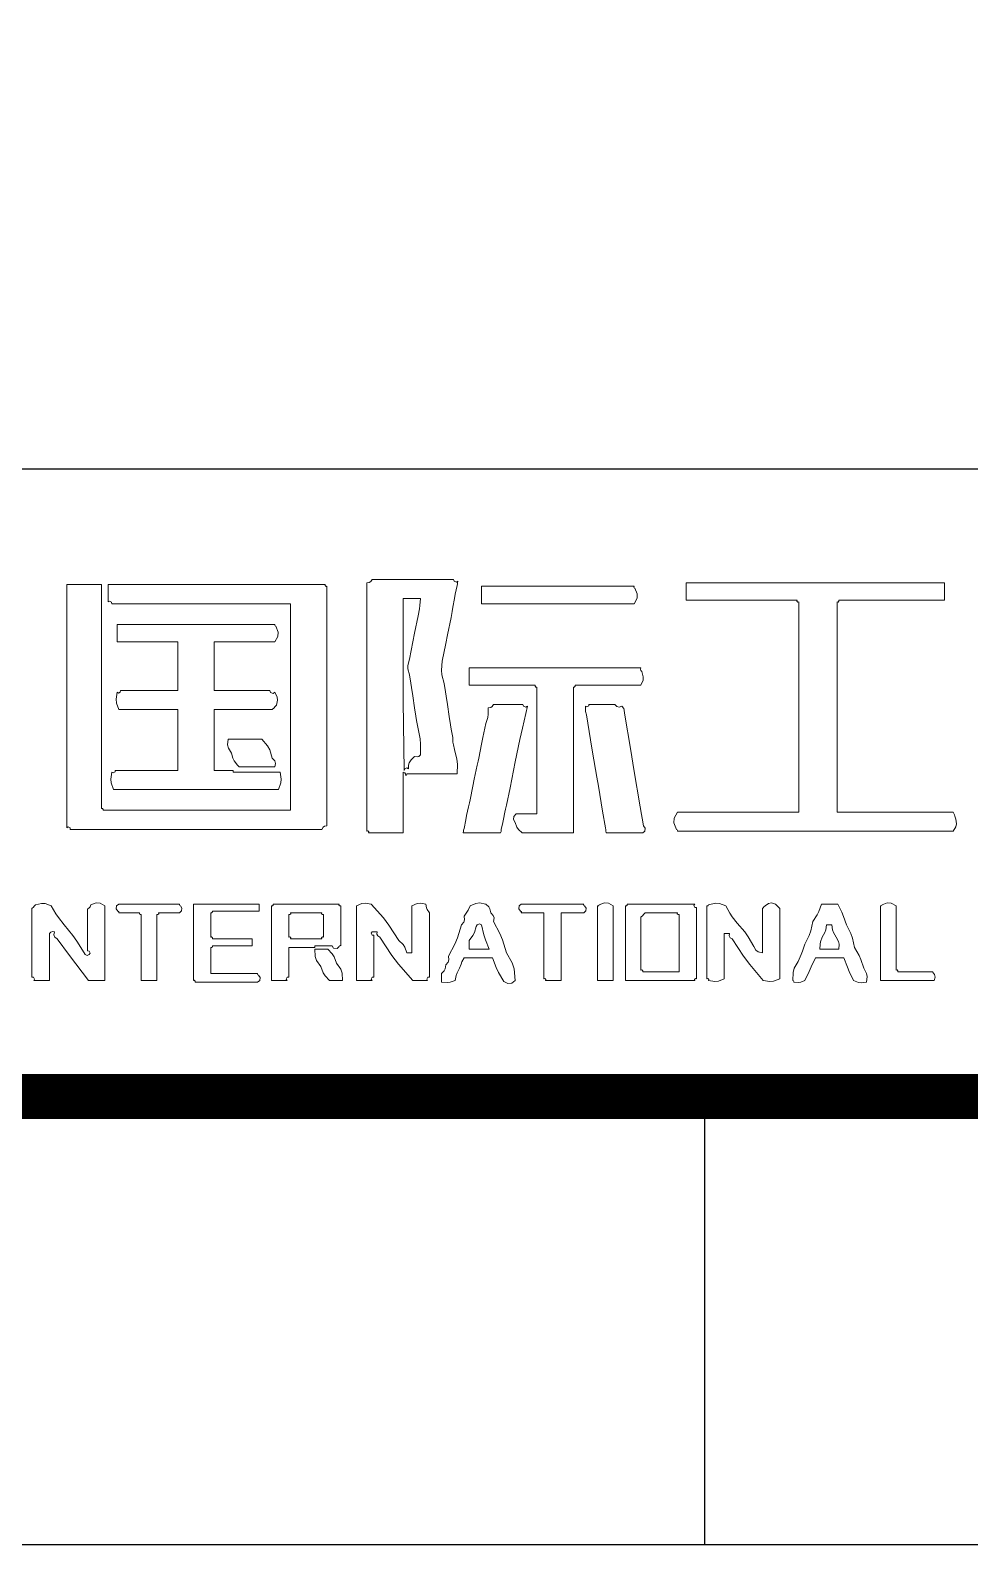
# Model space of a CAD drawing. Header units: millimetres. Extents: x -705761 to 1364679, y -410401 to 446404.
# Drawn here: x -485095 to -482998, y -64146 to -60767 of the extents above; entities that cross this region are included whole.
import ezdxf
from ezdxf.enums import TextEntityAlignment as Align

# ---------------------------------------------------------------- set-up
doc = ezdxf.new("R2010")
doc.units = ezdxf.units.MM
doc.layers.add('TK', color=7, linetype='Continuous')
doc.layers.add('模板-签名-公用', color=3, linetype='Continuous')
doc.layers.add('图框', color=7, linetype='Continuous', lineweight=13)
doc.styles.get("Standard").update_dxf_attribs({"font": 'arial.ttf'})
doc.styles.add('Style-仿宋_GB2312', font='')
doc.styles.add('宋体', font='', dxfattribs={"width": 0.7, "height": 2.5})
doc.styles.add('宋体_1', font='', dxfattribs={"width": 0.7, "height": 2.386364})
doc.styles.get('Style-仿宋_GB2312').set_extended_font_data('仿宋_GB2312')
doc.styles.get('宋体').set_extended_font_data('SimSun')
doc.styles.get('宋体_1').set_extended_font_data('SimSun')

# ---------------------------------------------------------------- blocks, each defined once
blk = doc.blocks.new('BSIET_通用图框_A2+0.5_1')
at = {"layer": '图框', "color": 7, "lineweight": 25}
for p, q in [((-10, 10), (-370, 10)), ((-99, 10), (-99, 0))]:
    blk.add_line(p, q, dxfattribs=at)
at = {"layer": '图框', "color": 7, "lineweight": 25, "flags": 128}
blk.add_lwpolyline([(0, 0), (-891, 0), (-891, 420), (0, 420), (0, 0)], close=True, dxfattribs=at)
at = {"layer": '图框', "const_width": 1}
blk.add_lwpolyline([(-866, 410), (-10, 410), (-10, 10), (-866, 10)], close=True, dxfattribs=at)
at = {"layer": 'TK', "lineweight": 25, "style": '宋体', "width": 0.7, "flags": 3}
for tag, p in [('LZHQ_N会签10_T6_H6', (-878.235, 93.875)), ('LZHQ_N会签9_T6_H6', (-878.357, 85.875)), ('LZHQ_N会签8_T6_H6', (-878.235, 77.875)), ('LZHQ_N会签7_T6_H6', (-878.357, 69.875)), ('LZHQ_N会签6_T6_H6', (-878.253, 61.875)), ('LZHQ_N会签5_T6_H6', (-878.253, 53.875)), ('LZHQ_N会签4_T6_H6', (-878.253, 45.875)), ('LZHQ_N会签3_T6_H6', (-878.253, 37.875)), ('LZHQ_N会签2_T6_H6', (-878.253, 29.875)), ('LZHQ_N会签1_T6_H6', (-878.253, 21.875))]:
    blk.add_attdef(tag, text='', height=2.5, dxfattribs=at).set_placement(p, align=Align.MIDDLE)
at = {"layer": '模板-签名-公用', "lineweight": 25, "style": '宋体', "width": 0.7}
blk.add_attdef('LZTQINS', text='', height=2, dxfattribs=at).set_placement((-10, 10), align=Align.MIDDLE)
at = {"layer": '模板-签名-公用', "lineweight": 25, "style": '宋体', "width": 0.7, "flags": 3}
blk.add_attdef('LZFRAME', (-45.909, 7.064), '', height=3, dxfattribs=at)
blk = doc.blocks.new('BSIET_通用_A2(2024)_1')
at = {"color": 7, "linetype": 'Continuous', "lineweight": 0}
for p, q in [((-96.453, 11.488), (-96.485, 11.467)), ((-96.424, 11.535), (-96.453, 11.488)), ((-95.696, 11.535), (-96.424, 11.535)), ((-95.332, 11.535), (-95.696, 11.535)), ((-94.603, 11.535), (-95.332, 11.535)), ((-94.593, 11.495), (-94.603, 11.535)), ((-94.542, 11.475), (-94.593, 11.495)), ((-94.506, 11.497), (-94.542, 11.475)), ((-94.514, 11.458), (-94.506, 11.497)), ((-102.931, 11.419), (-103.241, 11.419)), ((-103.241, 11.419), (-103.241, 9.25)), ((-102.776, 11.419), (-102.931, 11.419)), ((-102.466, 11.419), (-102.776, 11.419)), ((-102.466, 9.42), (-102.466, 11.419)), ((-100.375, 11.419), (-102.312, 11.419)), ((-102.312, 11.419), (-102.312, 11.265)), ((-102.312, 11.265), (-102.312, 11.187)), ((-102.312, 11.187), (-102.312, 11.032)), ((-99.406, 11.419), (-100.375, 11.419)), ((-97.47, 11.419), (-99.406, 11.419)), ((-97.473, 11.398), (-97.47, 11.419)), ((-97.452, 11.377), (-97.473, 11.398)), ((-97.431, 11.381), (-97.452, 11.377)), ((-97.431, 9.243), (-97.431, 11.381)), ((-96.485, 11.467), (-96.54, 11.458)), ((-96.54, 11.458), (-96.54, 9.243)), ((-94.584, 11.11), (-94.565, 11.207)), ((-94.565, 11.207), (-94.526, 11.4)), ((-94.526, 11.4), (-94.518, 11.439)), ((-94.518, 11.439), (-94.514, 11.458)), ((-92.62, 11.381), (-93.984, 11.381)), ((-93.984, 11.381), (-93.984, 11.226)), ((-93.984, 11.226), (-93.984, 11.148)), ((-91.938, 11.381), (-92.62, 11.381)), ((-90.575, 11.381), (-91.938, 11.381)), ((-90.577, 11.363), (-90.575, 11.381)), ((-90.571, 11.35), (-90.577, 11.363)), ((-90.556, 11.342), (-90.571, 11.35)), ((-90.503, 11.212), (-90.556, 11.342)), ((-90.508, 11.116), (-90.503, 11.212)), ((-87.104, 11.458), (-89.413, 11.458)), ((-89.413, 11.458), (-89.413, 11.303)), ((-89.413, 11.303), (-89.413, 11.226)), ((-89.413, 11.226), (-89.413, 11.071)), ((-85.95, 11.458), (-87.104, 11.458)), ((-83.641, 11.458), (-85.95, 11.458)), ((-83.641, 11.303), (-83.641, 11.458)), ((-83.641, 11.226), (-83.641, 11.303)), ((-83.641, 11.071), (-83.641, 11.226)), ((-102.312, 11.032), (-102.282, 11.05)), ((-102.282, 11.05), (-102.238, 11.028)), ((-102.238, 11.028), (-102.234, 10.993)), ((-102.234, 10.993), (-100.638, 10.993)), ((-100.638, 10.993), (-99.84, 10.993)), ((-99.84, 10.993), (-98.244, 10.993)), ((-98.244, 10.993), (-98.244, 9.15)), ((-95.572, 11.11), (-95.727, 11.11)), ((-95.727, 11.11), (-95.727, 9.575)), ((-95.494, 11.11), (-95.572, 11.11)), ((-95.339, 11.11), (-95.494, 11.11)), ((-95.397, 10.722), (-95.367, 10.876)), ((-95.367, 10.876), (-95.355, 10.954)), ((-95.355, 10.954), (-95.339, 11.11)), ((-94.646, 10.777), (-94.638, 10.823)), ((-94.638, 10.823), (-94.623, 10.916)), ((-94.623, 10.916), (-94.584, 11.11)), ((-93.984, 11.148), (-93.984, 10.993)), ((-93.984, 10.993), (-92.62, 10.993)), ((-92.62, 10.993), (-91.938, 10.993)), ((-91.938, 10.993), (-90.575, 10.993)), ((-90.575, 10.993), (-90.508, 11.116)), ((-89.413, 11.071), (-88.421, 11.071)), ((-88.421, 11.071), (-87.925, 11.071)), ((-87.925, 11.071), (-86.934, 11.071)), ((-86.934, 11.071), (-86.937, 11.049)), ((-86.937, 11.049), (-86.917, 11.029)), ((-86.917, 11.029), (-86.895, 11.032)), ((-86.895, 11.032), (-86.895, 9.157)), ((-86.043, 9.157), (-86.043, 11.032)), ((-86.043, 11.032), (-86.021, 11.029)), ((-86.021, 11.029), (-86.001, 11.049)), ((-86.001, 11.049), (-86.004, 11.071)), ((-86.004, 11.071), (-85.059, 11.071)), ((-85.059, 11.071), (-84.586, 11.071)), ((-84.586, 11.071), (-83.641, 11.071)), ((-100.708, 10.529), (-102.118, 10.529)), ((-102.118, 10.529), (-102.118, 10.374)), ((-100.003, 10.529), (-100.708, 10.529)), ((-98.593, 10.529), (-100.003, 10.529)), ((-98.595, 10.511), (-98.593, 10.529)), ((-98.589, 10.498), (-98.595, 10.511)), ((-98.573, 10.49), (-98.589, 10.498)), ((-98.521, 10.36), (-98.573, 10.49)), ((-95.475, 10.335), (-95.397, 10.722)), ((-94.739, 10.296), (-94.661, 10.683)), ((-94.661, 10.683), (-94.646, 10.777)), ((-102.118, 10.374), (-102.118, 10.296)), ((-102.118, 10.296), (-102.118, 10.141)), ((-102.118, 10.141), (-101.576, 10.141)), ((-101.576, 10.141), (-101.304, 10.141)), ((-101.304, 10.141), (-100.762, 10.141)), ((-100.762, 10.141), (-100.762, 9.707)), ((-99.949, 9.707), (-99.949, 10.141)), ((-99.949, 10.141), (-99.406, 10.141)), ((-99.406, 10.141), (-99.135, 10.141)), ((-99.135, 10.141), (-98.593, 10.141)), ((-98.593, 10.141), (-98.527, 10.264)), ((-98.527, 10.264), (-98.521, 10.36)), ((-95.591, 9.754), (-95.514, 10.141)), ((-95.514, 10.141), (-95.475, 10.335)), ((-94.778, 10.102), (-94.739, 10.296)), ((-94.855, 9.715), (-94.778, 10.102)), ((-100.762, 9.707), (-100.762, 9.49)), ((-100.762, 9.49), (-100.762, 9.056)), ((-99.949, 9.49), (-99.949, 9.707)), ((-99.949, 9.056), (-99.949, 9.49)), ((-95.727, 9.575), (-95.727, 8.808)), ((-95.622, 9.618), (-95.591, 9.754)), ((-95.622, 9.541), (-95.622, 9.618)), ((-95.591, 9.405), (-95.622, 9.541)), ((-94.873, 9.514), (-94.855, 9.715)), ((-94.865, 9.408), (-94.873, 9.514)), ((-92.721, 9.56), (-94.255, 9.56)), ((-94.255, 9.56), (-94.255, 9.405)), ((-91.954, 9.56), (-92.721, 9.56)), ((-90.42, 9.56), (-91.954, 9.56)), ((-90.432, 9.531), (-90.42, 9.56)), ((-90.425, 9.503), (-90.432, 9.531)), ((-90.401, 9.483), (-90.425, 9.503)), ((-90.369, 9.362), (-90.401, 9.483)), ((-103.241, 9.25), (-103.241, 8.166)), ((-102.466, 8.422), (-102.466, 9.42)), ((-98.244, 9.15), (-98.244, 8.228)), ((-97.431, 8.174), (-97.431, 9.243)), ((-96.54, 9.243), (-96.54, 8.135)), ((-95.56, 9.219), (-95.591, 9.405)), ((-95.545, 9.126), (-95.56, 9.219)), ((-95.514, 8.94), (-95.545, 9.126)), ((-94.817, 9.211), (-94.865, 9.408)), ((-94.785, 9.026), (-94.817, 9.211)), ((-94.255, 9.405), (-94.255, 9.328)), ((-94.255, 9.328), (-94.255, 9.173)), ((-94.255, 9.173), (-93.666, 9.173)), ((-93.666, 9.173), (-93.372, 9.173)), ((-93.372, 9.173), (-92.783, 9.173)), ((-92.783, 9.173), (-92.786, 9.151)), ((-92.786, 9.151), (-92.766, 9.13)), ((-92.766, 9.13), (-92.744, 9.134)), ((-92.744, 9.134), (-92.744, 8.003)), ((-91.93, 7.832), (-91.93, 9.134)), ((-91.93, 9.134), (-91.909, 9.13)), ((-91.909, 9.13), (-91.888, 9.151)), ((-91.888, 9.151), (-91.892, 9.173)), ((-91.892, 9.173), (-91.303, 9.173)), ((-91.303, 9.173), (-91.009, 9.173)), ((-91.009, 9.173), (-90.42, 9.173)), ((-90.42, 9.173), (-90.374, 9.288)), ((-90.374, 9.288), (-90.369, 9.362)), ((-86.895, 9.157), (-86.895, 8.22)), ((-86.043, 8.22), (-86.043, 9.157)), ((-102.118, 9.018), (-102.14, 8.864)), ((-102.14, 8.864), (-102.131, 8.777)), ((-102.088, 9), (-102.118, 9.018)), ((-102.044, 9.022), (-102.088, 9)), ((-102.04, 9.056), (-102.044, 9.022)), ((-101.529, 9.056), (-102.04, 9.056)), ((-101.273, 9.056), (-101.529, 9.056)), ((-100.762, 9.056), (-101.273, 9.056)), ((-99.453, 9.056), (-99.949, 9.056)), ((-99.205, 9.056), (-99.453, 9.056)), ((-98.709, 9.056), (-99.205, 9.056)), ((-98.692, 9.011), (-98.709, 9.056)), ((-98.634, 8.991), (-98.692, 9.011)), ((-98.593, 9.018), (-98.634, 8.991)), ((-98.544, 8.911), (-98.593, 9.018)), ((-98.554, 8.728), (-98.535, 8.843)), ((-98.535, 8.843), (-98.544, 8.911)), ((-95.727, 8.808), (-95.707, 7.275)), ((-95.498, 8.832), (-95.514, 8.94)), ((-95.49, 8.778), (-95.498, 8.832)), ((-94.77, 8.932), (-94.785, 9.026)), ((-94.739, 8.747), (-94.77, 8.932)), ((-102.131, 8.777), (-102.079, 8.631)), ((-102.079, 8.631), (-101.552, 8.631)), ((-101.552, 8.631), (-101.289, 8.631)), ((-101.289, 8.631), (-100.762, 8.631)), ((-100.762, 8.631), (-100.762, 8.088)), ((-99.949, 8.088), (-99.949, 8.631)), ((-99.949, 8.631), (-99.43, 8.631)), ((-99.43, 8.631), (-99.17, 8.631)), ((-99.17, 8.631), (-98.651, 8.631)), ((-98.651, 8.631), (-98.612, 8.669)), ((-98.612, 8.669), (-98.593, 8.689)), ((-98.593, 8.689), (-98.554, 8.728)), ((-95.475, 8.669), (-95.49, 8.778)), ((-95.444, 8.483), (-95.475, 8.669)), ((-95.429, 8.39), (-95.444, 8.483)), ((-94.723, 8.638), (-94.739, 8.747)), ((-94.715, 8.584), (-94.723, 8.638)), ((-94.7, 8.475), (-94.715, 8.584)), ((-94.669, 8.29), (-94.7, 8.475)), ((-93.841, 8.454), (-93.887, 8.32)), ((-93.829, 8.528), (-93.841, 8.454)), ((-93.773, 8.678), (-93.829, 8.669)), ((-93.829, 8.669), (-93.829, 8.528)), ((-93.741, 8.699), (-93.773, 8.678)), ((-93.712, 8.747), (-93.741, 8.699)), ((-93.449, 8.747), (-93.712, 8.747)), ((-93.317, 8.747), (-93.449, 8.747)), ((-93.054, 8.747), (-93.317, 8.747)), ((-93.067, 8.213), (-92.957, 8.708)), ((-93.044, 8.706), (-93.054, 8.747)), ((-92.993, 8.685), (-93.044, 8.706)), ((-92.957, 8.708), (-92.993, 8.685)), ((-91.659, 8.708), (-91.661, 8.63)), ((-91.661, 8.63), (-91.657, 8.59)), ((-91.63, 8.69), (-91.659, 8.708)), ((-91.657, 8.59), (-91.64, 8.514)), ((-91.64, 8.514), (-91.547, 7.956)), ((-91.586, 8.712), (-91.63, 8.69)), ((-91.582, 8.747), (-91.586, 8.712)), ((-91.35, 8.747), (-91.582, 8.747)), ((-91.233, 8.747), (-91.35, 8.747)), ((-91.001, 8.747), (-91.233, 8.747)), ((-90.96, 8.697), (-91.001, 8.747)), ((-90.905, 8.684), (-90.96, 8.697)), ((-90.846, 8.708), (-90.905, 8.684)), ((-90.806, 8.656), (-90.846, 8.708)), ((-90.792, 8.619), (-90.806, 8.656)), ((-90.788, 8.553), (-90.792, 8.619)), ((-90.648, 7.716), (-90.788, 8.553)), ((-103.241, 8.166), (-103.241, 5.996)), ((-102.466, 6.423), (-102.466, 8.422)), ((-98.244, 8.228), (-98.244, 6.384)), ((-97.431, 6.035), (-97.431, 8.174)), ((-96.54, 8.135), (-96.54, 5.919)), ((-95.397, 8.204), (-95.429, 8.39)), ((-95.353, 7.975), (-95.397, 8.204)), ((-94.654, 8.196), (-94.669, 8.29)), ((-94.623, 8.011), (-94.654, 8.196)), ((-93.887, 8.32), (-93.948, 8.011)), ((-93.121, 7.965), (-93.067, 8.213)), ((-86.895, 8.22), (-86.895, 6.345)), ((-86.043, 6.345), (-86.043, 8.22)), ((-100.762, 8.088), (-100.762, 7.817)), ((-100.762, 7.817), (-100.762, 7.275)), ((-99.949, 7.817), (-99.949, 8.088)), ((-99.949, 7.275), (-99.949, 7.817)), ((-99.639, 7.972), (-99.648, 7.845)), ((-99.648, 7.845), (-99.63, 7.77)), ((-99.337, 7.972), (-99.639, 7.972)), ((-99.185, 7.972), (-99.337, 7.972)), ((-98.884, 7.972), (-99.185, 7.972)), ((-98.755, 7.826), (-98.884, 7.972)), ((-98.703, 7.733), (-98.755, 7.826)), ((-95.341, 7.857), (-95.353, 7.975)), ((-95.339, 7.623), (-95.341, 7.857)), ((-94.617, 7.901), (-94.623, 8.011)), ((-94.609, 7.846), (-94.617, 7.901)), ((-94.584, 7.74), (-94.609, 7.846)), ((-93.98, 7.856), (-94.042, 7.546)), ((-93.948, 8.011), (-93.98, 7.856)), ((-93.228, 7.468), (-93.121, 7.965)), ((-92.744, 8.003), (-92.744, 7.437)), ((-91.93, 7.182), (-91.93, 7.832)), ((-91.547, 7.956), (-91.501, 7.678)), ((-99.63, 7.77), (-99.561, 7.662)), ((-99.561, 7.662), (-99.533, 7.544)), ((-99.533, 7.544), (-99.503, 7.485)), ((-99.503, 7.485), (-99.426, 7.391)), ((-98.651, 7.546), (-98.703, 7.733)), ((-98.598, 7.485), (-98.651, 7.546)), ((-98.582, 7.432), (-98.598, 7.485)), ((-95.613, 7.394), (-95.599, 7.441)), ((-95.599, 7.441), (-95.552, 7.507)), ((-95.552, 7.507), (-95.521, 7.538)), ((-95.521, 7.538), (-95.506, 7.554)), ((-95.506, 7.554), (-95.475, 7.585)), ((-95.475, 7.585), (-95.419, 7.575)), ((-95.419, 7.575), (-95.382, 7.586)), ((-95.382, 7.586), (-95.339, 7.623)), ((-94.532, 7.528), (-94.584, 7.74)), ((-94.52, 7.415), (-94.532, 7.528)), ((-94.065, 7.453), (-94.08, 7.391)), ((-94.057, 7.484), (-94.065, 7.453)), ((-94.042, 7.546), (-94.057, 7.484)), ((-93.306, 7.081), (-93.228, 7.468)), ((-92.744, 7.437), (-92.744, 6.307)), ((-91.501, 7.678), (-91.408, 7.12)), ((-90.579, 7.298), (-90.648, 7.716)), ((-102.234, 7.236), (-102.256, 7.082)), ((-102.204, 7.218), (-102.234, 7.236)), ((-102.16, 7.24), (-102.204, 7.218)), ((-102.157, 7.275), (-102.16, 7.24)), ((-101.599, 7.275), (-102.157, 7.275)), ((-101.32, 7.275), (-101.599, 7.275)), ((-100.762, 7.275), (-101.32, 7.275)), ((-99.778, 7.275), (-99.949, 7.275)), ((-99.693, 7.275), (-99.778, 7.275)), ((-99.523, 7.275), (-99.693, 7.275)), ((-99.523, 7.259), (-99.523, 7.275)), ((-99.523, 7.252), (-99.523, 7.259)), ((-99.523, 7.236), (-99.523, 7.252)), ((-99.104, 7.236), (-99.523, 7.236)), ((-99.426, 7.391), (-99.41, 7.375)), ((-99.41, 7.375), (-99.403, 7.368)), ((-99.403, 7.368), (-99.387, 7.352)), ((-99.387, 7.352), (-99.069, 7.352)), ((-98.895, 7.236), (-99.104, 7.236)), ((-99.069, 7.352), (-98.911, 7.352)), ((-98.911, 7.352), (-98.593, 7.352)), ((-98.477, 7.236), (-98.895, 7.236)), ((-98.593, 7.352), (-98.582, 7.432)), ((-98.455, 7.082), (-98.477, 7.236)), ((-95.727, 6.694), (-95.727, 7.236)), ((-95.727, 7.236), (-95.692, 7.219)), ((-95.707, 7.275), (-95.69, 7.312)), ((-95.692, 7.219), (-95.675, 7.197)), ((-95.69, 7.312), (-95.649, 7.329)), ((-95.675, 7.197), (-95.669, 7.159)), ((-95.669, 7.159), (-95.654, 7.167)), ((-95.654, 7.167), (-95.647, 7.18)), ((-95.649, 7.329), (-95.611, 7.313)), ((-95.647, 7.18), (-95.649, 7.197)), ((-95.649, 7.197), (-95.2, 7.197)), ((-95.611, 7.313), (-95.613, 7.394)), ((-95.2, 7.197), (-94.975, 7.197)), ((-94.975, 7.197), (-94.526, 7.197)), ((-94.526, 7.197), (-94.52, 7.415)), ((-94.08, 7.391), (-94.142, 7.081)), ((-91.93, 5.88), (-91.93, 7.182)), ((-91.408, 7.12), (-91.392, 7.043)), ((-90.439, 6.461), (-90.579, 7.298)), ((-102.256, 7.082), (-102.248, 6.995)), ((-102.248, 6.995), (-102.195, 6.849)), ((-102.195, 6.849), (-100.723, 6.849)), ((-100.723, 6.849), (-99.987, 6.849)), ((-99.987, 6.849), (-98.515, 6.849)), ((-98.515, 6.849), (-98.463, 6.995)), ((-98.463, 6.995), (-98.455, 7.082)), ((-94.173, 6.926), (-94.235, 6.616)), ((-94.142, 7.081), (-94.173, 6.926)), ((-93.422, 6.5), (-93.344, 6.887)), ((-93.344, 6.887), (-93.306, 7.081)), ((-91.392, 7.043), (-91.384, 7.004)), ((-91.384, 7.004), (-91.369, 6.926)), ((-91.369, 6.926), (-91.307, 6.554)), ((-102.445, 6.426), (-102.466, 6.423)), ((-102.424, 6.405), (-102.445, 6.426)), ((-95.727, 6.423), (-95.727, 6.694)), ((-95.727, 5.88), (-95.727, 6.423)), ((-94.274, 6.461), (-94.313, 6.268)), ((-94.259, 6.523), (-94.274, 6.461)), ((-94.251, 6.554), (-94.259, 6.523)), ((-94.235, 6.616), (-94.251, 6.554)), ((-93.445, 6.407), (-93.438, 6.438)), ((-93.438, 6.438), (-93.422, 6.5)), ((-91.307, 6.554), (-91.276, 6.368)), ((-90.409, 6.291), (-90.439, 6.461)), ((-102.428, 6.384), (-102.424, 6.405)), ((-100.754, 6.384), (-102.428, 6.384)), ((-99.918, 6.384), (-100.754, 6.384)), ((-98.244, 6.384), (-99.918, 6.384)), ((-94.332, 6.171), (-94.371, 5.977)), ((-94.313, 6.268), (-94.332, 6.171)), ((-93.538, 5.958), (-93.507, 6.113)), ((-93.507, 6.113), (-93.492, 6.19)), ((-93.492, 6.19), (-93.46, 6.345)), ((-93.46, 6.345), (-93.445, 6.407)), ((-93.259, 6.247), (-93.266, 6.181)), ((-93.266, 6.181), (-93.228, 6.113)), ((-93.209, 6.307), (-93.259, 6.247)), ((-93.228, 6.113), (-93.189, 6.008)), ((-93.023, 6.307), (-93.209, 6.307)), ((-92.93, 6.307), (-93.023, 6.307)), ((-92.744, 6.307), (-92.93, 6.307)), ((-91.276, 6.368), (-91.214, 5.996)), ((-90.394, 6.206), (-90.409, 6.291)), ((-90.362, 6.035), (-90.394, 6.206)), ((-89.678, 6.207), (-89.683, 6.102)), ((-89.683, 6.102), (-89.626, 5.958)), ((-89.607, 6.345), (-89.678, 6.207)), ((-88.522, 6.345), (-89.607, 6.345)), ((-87.98, 6.345), (-88.522, 6.345)), ((-86.895, 6.345), (-87.98, 6.345)), ((-85.005, 6.345), (-86.043, 6.345)), ((-84.486, 6.345), (-85.005, 6.345)), ((-83.447, 6.345), (-84.486, 6.345)), ((-83.422, 6.284), (-83.447, 6.345)), ((-83.41, 6.253), (-83.422, 6.284)), ((-83.389, 6.19), (-83.41, 6.253)), ((-83.377, 6.08), (-83.389, 6.19)), ((-103.241, 5.996), (-103.211, 6.014)), ((-103.211, 6.014), (-103.167, 5.992)), ((-103.167, 5.992), (-103.164, 5.958)), ((-103.164, 5.958), (-100.917, 5.958)), ((-100.917, 5.958), (-99.794, 5.958)), ((-99.794, 5.958), (-97.547, 5.958)), ((-97.547, 5.958), (-97.518, 6.006)), ((-97.518, 6.006), (-97.486, 6.027)), ((-97.486, 6.027), (-97.431, 6.035)), ((-96.54, 5.919), (-96.518, 5.923)), ((-96.518, 5.923), (-96.497, 5.902)), ((-96.497, 5.902), (-96.501, 5.88)), ((-96.501, 5.88), (-96.191, 5.88)), ((-96.191, 5.88), (-96.036, 5.88)), ((-96.036, 5.88), (-95.727, 5.88)), ((-94.382, 5.919), (-94.39, 5.88)), ((-94.39, 5.88), (-94.057, 5.88)), ((-94.379, 5.938), (-94.382, 5.919)), ((-94.371, 5.977), (-94.379, 5.938)), ((-94.057, 5.88), (-93.89, 5.88)), ((-93.89, 5.88), (-93.557, 5.88)), ((-93.557, 5.88), (-93.544, 5.91)), ((-93.544, 5.91), (-93.54, 5.926)), ((-93.54, 5.926), (-93.538, 5.958)), ((-93.189, 6.008), (-93.154, 5.957)), ((-93.154, 5.957), (-93.073, 5.88)), ((-93.073, 5.88), (-92.616, 5.88)), ((-92.616, 5.88), (-92.388, 5.88)), ((-92.388, 5.88), (-91.93, 5.88)), ((-91.214, 5.996), (-91.206, 5.95)), ((-91.206, 5.95), (-91.202, 5.927)), ((-91.202, 5.927), (-91.195, 5.88)), ((-91.195, 5.88), (-90.869, 5.88)), ((-90.869, 5.88), (-90.707, 5.88)), ((-90.707, 5.88), (-90.381, 5.88)), ((-90.381, 5.88), (-90.333, 5.921)), ((-90.326, 5.985), (-90.362, 6.035)), ((-90.333, 5.921), (-90.326, 5.985)), ((-89.626, 5.958), (-89.611, 5.949)), ((-89.611, 5.949), (-89.604, 5.936)), ((-89.604, 5.936), (-89.607, 5.919)), ((-89.607, 5.919), (-87.143, 5.919)), ((-87.143, 5.919), (-85.911, 5.919)), ((-85.911, 5.919), (-83.447, 5.919)), ((-83.447, 5.919), (-83.392, 6.015)), ((-83.392, 6.015), (-83.377, 6.08)), ((-103.985, 4.226), (-104.016, 4.195)), ((-104.016, 4.195), (-104.016, 3.583)), ((-103.969, 4.242), (-103.985, 4.226)), ((-103.939, 4.273), (-103.969, 4.242)), ((-103.803, 4.308), (-103.939, 4.273)), ((-103.72, 4.303), (-103.803, 4.308)), ((-103.59, 4.253), (-103.72, 4.303)), ((-103.481, 4.078), (-103.59, 4.253)), ((-103.423, 3.993), (-103.481, 4.078)), ((-102.737, 4.206), (-102.776, 4.176)), ((-102.776, 4.176), (-102.776, 3.804)), ((-102.72, 4.228), (-102.737, 4.206)), ((-102.699, 4.273), (-102.72, 4.228)), ((-102.584, 4.32), (-102.699, 4.273)), ((-102.497, 4.315), (-102.584, 4.32)), ((-102.389, 4.253), (-102.497, 4.315)), ((-102.389, 3.587), (-102.389, 4.253)), ((-102.127, 4.252), (-102.135, 4.188)), ((-102.135, 4.188), (-102.098, 4.137)), ((-102.079, 4.292), (-102.127, 4.252)), ((-102.098, 4.137), (-102.083, 4.129)), ((-102.083, 4.129), (-102.077, 4.116)), ((-101.537, 4.292), (-102.079, 4.292)), ((-102.077, 4.116), (-102.079, 4.098)), ((-102.079, 4.098), (-101.893, 4.098)), ((-101.893, 4.098), (-101.8, 4.098)), ((-101.8, 4.098), (-101.614, 4.098)), ((-101.614, 4.098), (-101.618, 4.077)), ((-101.618, 4.077), (-101.597, 4.056)), ((-101.597, 4.056), (-101.576, 4.06)), ((-101.576, 4.06), (-101.576, 3.471)), ((-101.266, 4.292), (-101.537, 4.292)), ((-100.723, 4.292), (-101.266, 4.292)), ((-101.227, 3.471), (-101.227, 4.06)), ((-101.227, 4.06), (-101.205, 4.056)), ((-101.205, 4.056), (-101.185, 4.077)), ((-101.185, 4.077), (-101.188, 4.098)), ((-101.188, 4.098), (-101.002, 4.098)), ((-101.002, 4.098), (-100.909, 4.098)), ((-100.909, 4.098), (-100.723, 4.098)), ((-100.726, 4.275), (-100.723, 4.292)), ((-100.719, 4.262), (-100.726, 4.275)), ((-100.723, 4.098), (-100.676, 4.139)), ((-100.704, 4.253), (-100.719, 4.262)), ((-100.668, 4.203), (-100.704, 4.253)), ((-100.676, 4.139), (-100.668, 4.203)), ((-99.825, 4.292), (-100.413, 4.292)), ((-100.413, 4.292), (-100.413, 3.61)), ((-100.026, 3.882), (-100.026, 4.098)), ((-100.026, 4.098), (-100.005, 4.095)), ((-100.005, 4.095), (-99.984, 4.116)), ((-99.984, 4.116), (-99.987, 4.137)), ((-99.987, 4.137), (-99.569, 4.137)), ((-99.53, 4.292), (-99.825, 4.292)), ((-99.569, 4.137), (-99.36, 4.137)), ((-98.942, 4.292), (-99.53, 4.292)), ((-99.36, 4.137), (-98.942, 4.137)), ((-98.942, 4.23), (-98.942, 4.292)), ((-98.942, 4.199), (-98.942, 4.23)), ((-98.942, 4.137), (-98.942, 4.199)), ((-98.649, 4.25), (-98.67, 4.253)), ((-98.67, 4.253), (-98.67, 3.587)), ((-98.628, 4.271), (-98.649, 4.25)), ((-98.043, 4.292), (-98.632, 4.292)), ((-98.632, 4.292), (-98.628, 4.271)), ((-98.262, 4.056), (-98.283, 4.06)), ((-98.283, 4.06), (-98.283, 3.858)), ((-98.24, 4.077), (-98.262, 4.056)), ((-97.966, 4.098), (-98.244, 4.098)), ((-98.244, 4.098), (-98.24, 4.077)), ((-97.748, 4.292), (-98.043, 4.292)), ((-97.826, 4.098), (-97.966, 4.098)), ((-97.547, 4.098), (-97.826, 4.098)), ((-97.16, 4.292), (-97.748, 4.292)), ((-97.551, 4.077), (-97.547, 4.098)), ((-97.53, 4.056), (-97.551, 4.077)), ((-97.508, 4.06), (-97.53, 4.056)), ((-97.508, 3.858), (-97.508, 4.06)), ((-97.163, 4.271), (-97.16, 4.292)), ((-97.143, 4.25), (-97.163, 4.271)), ((-97.121, 4.253), (-97.143, 4.25)), ((-97.121, 3.897), (-97.121, 4.253)), ((-96.65, 4.305), (-96.772, 4.253)), ((-96.772, 4.253), (-96.772, 3.587)), ((-96.574, 4.314), (-96.65, 4.305)), ((-96.443, 4.292), (-96.574, 4.314)), ((-96.171, 3.987), (-96.443, 4.292)), ((-95.418, 4.304), (-95.533, 4.253)), ((-95.533, 4.253), (-95.533, 3.835)), ((-95.346, 4.312), (-95.418, 4.304)), ((-95.223, 4.292), (-95.346, 4.312)), ((-95.207, 4.21), (-95.223, 4.292)), ((-95.19, 4.169), (-95.207, 4.21)), ((-95.145, 4.098), (-95.19, 4.169)), ((-95.145, 3.525), (-95.145, 4.098)), ((-94.307, 4.108), (-94.371, 4.021)), ((-94.279, 4.155), (-94.307, 4.108)), ((-94.235, 4.253), (-94.279, 4.155)), ((-94.106, 4.308), (-94.235, 4.253)), ((-94.025, 4.317), (-94.106, 4.308)), ((-93.887, 4.292), (-94.025, 4.317)), ((-93.819, 4.232), (-93.887, 4.292)), ((-93.792, 4.186), (-93.819, 4.232)), ((-93.771, 4.098), (-93.792, 4.186)), ((-93.717, 4.038), (-93.771, 4.098)), ((-93.14, 4.252), (-93.148, 4.188)), ((-93.148, 4.188), (-93.112, 4.137)), ((-93.093, 4.292), (-93.14, 4.252)), ((-93.112, 4.137), (-93.097, 4.129)), ((-93.097, 4.129), (-93.09, 4.116)), ((-92.535, 4.292), (-93.093, 4.292)), ((-93.09, 4.116), (-93.093, 4.098)), ((-93.093, 4.098), (-92.891, 4.098)), ((-92.891, 4.098), (-92.79, 4.098)), ((-92.79, 4.098), (-92.589, 4.098)), ((-92.589, 4.098), (-92.589, 3.51)), ((-92.256, 4.292), (-92.535, 4.292)), ((-91.698, 4.292), (-92.256, 4.292)), ((-92.202, 3.494), (-92.202, 4.098)), ((-92.202, 4.098), (-92, 4.098)), ((-92, 4.098), (-91.899, 4.098)), ((-91.899, 4.098), (-91.698, 4.098)), ((-91.7, 4.275), (-91.698, 4.292)), ((-91.694, 4.262), (-91.7, 4.275)), ((-91.698, 4.098), (-91.651, 4.139)), ((-91.679, 4.253), (-91.694, 4.262)), ((-91.642, 4.203), (-91.679, 4.253)), ((-91.651, 4.139), (-91.642, 4.203)), ((-91.371, 4.251), (-91.388, 4.253)), ((-91.388, 4.253), (-91.388, 3.587)), ((-91.358, 4.258), (-91.371, 4.251)), ((-91.35, 4.273), (-91.358, 4.258)), ((-91.235, 4.32), (-91.35, 4.273)), ((-91.148, 4.315), (-91.235, 4.32)), ((-91.039, 4.253), (-91.148, 4.315)), ((-91.039, 3.587), (-91.039, 4.253)), ((-90.747, 4.25), (-90.769, 4.253)), ((-90.769, 4.253), (-90.769, 3.587)), ((-90.726, 4.271), (-90.747, 4.25)), ((-90.126, 4.292), (-90.73, 4.292)), ((-90.73, 4.292), (-90.726, 4.271)), ((-90.362, 4.06), (-90.381, 4.04)), ((-90.323, 4.098), (-90.362, 4.06)), ((-90.036, 4.098), (-90.323, 4.098)), ((-89.823, 4.292), (-90.126, 4.292)), ((-89.893, 4.098), (-90.036, 4.098)), ((-89.607, 4.098), (-89.893, 4.098)), ((-89.219, 4.292), (-89.823, 4.292)), ((-89.61, 4.077), (-89.607, 4.098)), ((-89.589, 4.056), (-89.61, 4.077)), ((-89.568, 4.06), (-89.589, 4.056)), ((-89.568, 3.549), (-89.568, 4.06)), ((-89.237, 4.263), (-89.219, 4.292)), ((-89.215, 4.218), (-89.237, 4.263)), ((-89.18, 4.215), (-89.215, 4.218)), ((-89.18, 3.579), (-89.18, 4.215)), ((-88.931, 4.251), (-88.948, 4.253)), ((-88.948, 4.253), (-88.948, 3.603)), ((-88.918, 4.258), (-88.931, 4.251)), ((-88.909, 4.273), (-88.918, 4.258)), ((-88.759, 4.312), (-88.909, 4.273)), ((-88.668, 4.307), (-88.759, 4.312)), ((-88.522, 4.253), (-88.668, 4.307)), ((-88.438, 4.089), (-88.522, 4.253)), ((-88.387, 4.01), (-88.438, 4.089)), ((-87.685, 4.219), (-87.708, 4.195)), ((-87.708, 4.195), (-87.708, 3.8)), ((-87.674, 4.23), (-87.685, 4.219)), ((-87.65, 4.253), (-87.674, 4.23)), ((-87.573, 4.306), (-87.65, 4.253)), ((-87.509, 4.317), (-87.573, 4.306)), ((-87.418, 4.292), (-87.509, 4.317)), ((-87.379, 4.253), (-87.418, 4.292)), ((-87.36, 4.234), (-87.379, 4.253)), ((-87.321, 4.195), (-87.36, 4.234)), ((-87.321, 3.568), (-87.321, 4.195)), ((-86.45, 4.129), (-86.49, 4.049)), ((-86.392, 4.292), (-86.45, 4.129)), ((-86.244, 4.292), (-86.392, 4.292)), ((-86.171, 4.292), (-86.244, 4.292)), ((-86.023, 4.292), (-86.171, 4.292)), ((-85.935, 4.111), (-86.023, 4.292)), ((-85.896, 4.017), (-85.935, 4.111)), ((-85.057, 4.251), (-85.074, 4.253)), ((-85.074, 4.253), (-85.074, 3.587)), ((-85.044, 4.258), (-85.057, 4.251)), ((-85.036, 4.273), (-85.044, 4.258)), ((-84.921, 4.32), (-85.036, 4.273)), ((-84.834, 4.315), (-84.921, 4.32)), ((-84.726, 4.253), (-84.834, 4.315)), ((-84.726, 3.68), (-84.726, 4.253)), ((-103.299, 3.827), (-103.423, 3.993)), ((-103.107, 3.591), (-103.299, 3.827)), ((-102.776, 3.804), (-102.776, 3.618)), ((-100.026, 3.773), (-100.026, 3.882)), ((-100.026, 3.556), (-100.026, 3.773)), ((-98.283, 3.858), (-98.283, 3.758)), ((-98.283, 3.758), (-98.283, 3.556)), ((-97.508, 3.758), (-97.508, 3.858)), ((-97.508, 3.556), (-97.508, 3.758)), ((-97.121, 3.719), (-97.121, 3.897)), ((-97.121, 3.362), (-97.121, 3.719)), ((-96.046, 3.822), (-96.171, 3.987)), ((-95.823, 3.479), (-96.046, 3.822)), ((-95.533, 3.835), (-95.533, 3.626)), ((-94.429, 3.827), (-94.52, 3.539)), ((-94.376, 3.888), (-94.429, 3.827)), ((-94.36, 3.941), (-94.376, 3.888)), ((-94.371, 4.021), (-94.36, 3.941)), ((-94.1, 3.789), (-94.14, 3.656)), ((-94.076, 3.832), (-94.1, 3.789)), ((-94.028, 3.848), (-94.076, 3.832)), ((-93.984, 3.827), (-94.028, 3.848)), ((-93.927, 3.607), (-93.984, 3.827)), ((-93.701, 3.985), (-93.717, 4.038)), ((-93.712, 3.905), (-93.701, 3.985)), ((-93.572, 3.637), (-93.712, 3.905)), ((-90.381, 4.04), (-90.42, 4.002)), ((-90.42, 4.002), (-90.42, 3.529)), ((-88.27, 3.866), (-88.387, 4.01)), ((-88.104, 3.671), (-88.27, 3.866)), ((-87.708, 3.8), (-87.708, 3.603)), ((-86.585, 3.905), (-86.627, 3.696)), ((-86.49, 4.049), (-86.585, 3.905)), ((-86.275, 3.827), (-86.292, 3.714)), ((-86.229, 3.827), (-86.275, 3.827)), ((-86.205, 3.827), (-86.229, 3.827)), ((-86.159, 3.827), (-86.205, 3.827)), ((-86.142, 3.714), (-86.159, 3.827)), ((-85.83, 3.827), (-85.896, 4.017)), ((-85.733, 3.637), (-85.83, 3.827)), ((-104.016, 3.583), (-104.016, 3.277)), ((-103.628, 3.634), (-103.593, 3.668)), ((-103.628, 3.215), (-103.628, 3.634)), ((-103.593, 3.668), (-103.561, 3.678)), ((-103.561, 3.678), (-103.512, 3.673)), ((-103.512, 3.673), (-103.528, 3.608)), ((-103.528, 3.608), (-103.509, 3.555)), ((-103.509, 3.555), (-103.454, 3.517)), ((-103.454, 3.517), (-103.178, 3.144)), ((-103.017, 3.466), (-103.107, 3.591)), ((-102.854, 3.207), (-103.017, 3.466)), ((-102.776, 3.618), (-102.776, 3.246)), ((-102.389, 3.254), (-102.389, 3.587)), ((-101.576, 3.471), (-101.576, 3.177)), ((-101.227, 3.177), (-101.227, 3.471)), ((-100.413, 3.61), (-100.413, 3.27)), ((-100.005, 3.56), (-100.026, 3.556)), ((-99.984, 3.539), (-100.005, 3.56)), ((-99.987, 3.517), (-99.984, 3.539)), ((-99.631, 3.517), (-99.987, 3.517)), ((-99.453, 3.517), (-99.631, 3.517)), ((-99.097, 3.517), (-99.453, 3.517)), ((-99.097, 3.455), (-99.097, 3.517)), ((-99.097, 3.425), (-99.097, 3.455)), ((-99.097, 3.362), (-99.097, 3.425)), ((-98.67, 3.587), (-98.67, 3.254)), ((-98.283, 3.556), (-98.262, 3.56)), ((-98.262, 3.56), (-98.24, 3.539)), ((-98.24, 3.539), (-98.244, 3.517)), ((-98.244, 3.517), (-97.966, 3.517)), ((-97.966, 3.517), (-97.826, 3.517)), ((-97.826, 3.517), (-97.547, 3.517)), ((-97.551, 3.539), (-97.53, 3.56)), ((-97.547, 3.517), (-97.551, 3.539)), ((-97.53, 3.56), (-97.508, 3.556)), ((-96.772, 3.587), (-96.772, 3.254)), ((-96.442, 3.643), (-96.424, 3.673)), ((-96.42, 3.598), (-96.442, 3.643)), ((-96.424, 3.673), (-96.377, 3.673)), ((-96.385, 3.595), (-96.42, 3.598)), ((-96.385, 3.223), (-96.385, 3.595)), ((-96.377, 3.673), (-96.354, 3.673)), ((-96.354, 3.673), (-96.308, 3.673)), ((-96.308, 3.673), (-96.316, 3.621)), ((-96.316, 3.621), (-96.296, 3.58)), ((-96.296, 3.58), (-96.25, 3.556)), ((-96.25, 3.556), (-95.985, 3.148)), ((-95.73, 3.39), (-95.823, 3.479)), ((-95.691, 3.33), (-95.73, 3.39)), ((-95.533, 3.626), (-95.533, 3.207)), ((-95.145, 3.238), (-95.145, 3.525)), ((-94.579, 3.398), (-94.72, 3.13)), ((-94.52, 3.539), (-94.579, 3.398)), ((-94.173, 3.591), (-94.255, 3.479)), ((-94.255, 3.479), (-94.255, 3.401)), ((-94.255, 3.401), (-94.255, 3.362)), ((-94.14, 3.656), (-94.173, 3.591)), ((-93.892, 3.497), (-93.927, 3.607)), ((-93.809, 3.285), (-93.892, 3.497)), ((-93.513, 3.496), (-93.572, 3.637)), ((-93.422, 3.207), (-93.513, 3.496)), ((-92.589, 3.51), (-92.589, 3.215)), ((-92.202, 3.192), (-92.202, 3.494)), ((-91.388, 3.587), (-91.388, 3.254)), ((-91.039, 3.254), (-91.039, 3.587)), ((-90.769, 3.587), (-90.769, 3.254)), ((-90.42, 3.529), (-90.42, 3.293)), ((-89.568, 3.293), (-89.568, 3.549)), ((-89.18, 3.262), (-89.18, 3.579)), ((-88.948, 3.603), (-88.948, 3.277)), ((-88.56, 3.231), (-88.56, 3.634)), ((-88.56, 3.634), (-88.514, 3.634)), ((-88.514, 3.634), (-88.491, 3.634)), ((-88.491, 3.634), (-88.444, 3.634)), ((-88.444, 3.634), (-88.453, 3.582)), ((-88.453, 3.582), (-88.432, 3.541)), ((-88.432, 3.541), (-88.386, 3.517)), ((-88.386, 3.517), (-88.13, 3.13)), ((-88.03, 3.565), (-88.104, 3.671)), ((-87.902, 3.343), (-88.03, 3.565)), ((-87.708, 3.603), (-87.708, 3.207)), ((-87.321, 3.254), (-87.321, 3.568)), ((-86.759, 3.401), (-86.814, 3.244)), ((-86.663, 3.592), (-86.759, 3.401)), ((-86.627, 3.696), (-86.663, 3.592)), ((-86.423, 3.396), (-86.43, 3.285)), ((-86.411, 3.453), (-86.423, 3.396)), ((-86.372, 3.556), (-86.411, 3.453)), ((-86.313, 3.655), (-86.372, 3.556)), ((-86.292, 3.714), (-86.313, 3.655)), ((-86.121, 3.655), (-86.142, 3.714)), ((-86.062, 3.556), (-86.121, 3.655)), ((-86.012, 3.457), (-86.062, 3.556)), ((-85.999, 3.396), (-86.012, 3.457)), ((-86.004, 3.285), (-85.999, 3.396)), ((-85.697, 3.533), (-85.733, 3.637)), ((-85.656, 3.324), (-85.697, 3.533)), ((-85.074, 3.587), (-85.074, 3.254)), ((-84.726, 3.394), (-84.726, 3.68)), ((-84.726, 2.82), (-84.726, 3.394)), ((-104.016, 3.277), (-104.016, 2.665)), ((-103.628, 3.006), (-103.628, 3.215)), ((-103.178, 3.144), (-103.038, 2.958)), ((-102.83, 3.164), (-102.854, 3.207)), ((-102.782, 3.148), (-102.83, 3.164)), ((-102.737, 3.169), (-102.782, 3.148)), ((-102.776, 3.246), (-102.742, 3.243)), ((-102.742, 3.243), (-102.72, 3.199)), ((-102.72, 3.199), (-102.737, 3.169)), ((-102.389, 2.588), (-102.389, 3.254)), ((-101.576, 3.177), (-101.576, 2.588)), ((-101.227, 2.588), (-101.227, 3.177)), ((-100.413, 3.27), (-100.413, 2.588)), ((-100.026, 3.091), (-100.026, 3.324)), ((-100.026, 3.324), (-100.005, 3.32)), ((-100.026, 2.975), (-100.026, 3.091)), ((-100.005, 3.32), (-99.984, 3.341)), ((-99.984, 3.341), (-99.987, 3.362)), ((-99.987, 3.362), (-99.631, 3.362)), ((-99.631, 3.362), (-99.453, 3.362)), ((-99.453, 3.362), (-99.097, 3.362)), ((-98.67, 3.254), (-98.67, 2.588)), ((-98.283, 3.061), (-98.283, 3.324)), ((-98.283, 3.324), (-98.051, 3.324)), ((-98.283, 2.929), (-98.283, 3.061)), ((-98.051, 3.324), (-97.934, 3.324)), ((-97.934, 3.324), (-97.702, 3.324)), ((-97.702, 3.347), (-97.702, 3.362)), ((-97.702, 3.362), (-97.547, 3.362)), ((-97.702, 3.339), (-97.702, 3.347)), ((-97.702, 3.324), (-97.702, 3.339)), ((-97.586, 3.285), (-97.702, 3.285)), ((-97.702, 3.285), (-97.693, 3.121)), ((-97.693, 3.121), (-97.662, 3.031)), ((-97.528, 3.285), (-97.586, 3.285)), ((-97.547, 3.362), (-97.47, 3.362)), ((-97.412, 3.285), (-97.528, 3.285)), ((-97.47, 3.362), (-97.315, 3.362)), ((-97.311, 3.179), (-97.412, 3.285)), ((-97.315, 3.362), (-97.284, 3.308)), ((-97.269, 3.112), (-97.311, 3.179)), ((-97.284, 3.308), (-97.203, 3.298)), ((-97.218, 2.975), (-97.269, 3.112)), ((-97.203, 3.298), (-97.16, 3.343)), ((-97.16, 3.343), (-97.151, 3.358)), ((-97.151, 3.358), (-97.138, 3.365)), ((-97.138, 3.365), (-97.121, 3.362)), ((-96.772, 3.254), (-96.772, 2.588)), ((-96.385, 3.037), (-96.385, 3.223)), ((-95.985, 3.148), (-95.836, 2.953)), ((-95.649, 3.207), (-95.691, 3.33)), ((-95.603, 3.207), (-95.649, 3.207)), ((-95.579, 3.207), (-95.603, 3.207)), ((-95.533, 3.207), (-95.579, 3.207)), ((-95.145, 2.665), (-95.145, 3.238)), ((-94.709, 3.05), (-94.724, 2.997)), ((-94.72, 3.13), (-94.709, 3.05)), ((-94.418, 3.002), (-94.371, 3.091)), ((-94.371, 3.091), (-94.115, 3.091)), ((-94.255, 3.362), (-94.255, 3.285)), ((-94.255, 3.285), (-94.076, 3.285)), ((-94.115, 3.091), (-93.987, 3.091)), ((-94.076, 3.285), (-93.987, 3.285)), ((-93.987, 3.285), (-93.809, 3.285)), ((-93.987, 3.091), (-93.732, 3.091)), ((-93.732, 3.091), (-93.651, 2.874)), ((-93.294, 2.981), (-93.422, 3.207)), ((-92.589, 3.215), (-92.589, 2.627)), ((-92.202, 2.588), (-92.202, 3.192)), ((-91.388, 3.254), (-91.388, 2.588)), ((-91.039, 2.588), (-91.039, 3.254)), ((-90.769, 3.254), (-90.769, 2.588)), ((-90.42, 3.293), (-90.42, 2.82)), ((-89.568, 2.782), (-89.568, 3.293)), ((-89.18, 2.627), (-89.18, 3.262)), ((-88.948, 3.277), (-88.948, 2.627)), ((-88.56, 3.029), (-88.56, 3.231)), ((-88.13, 3.13), (-87.99, 2.943)), ((-87.855, 3.261), (-87.902, 3.343)), ((-87.802, 3.223), (-87.855, 3.261)), ((-87.708, 3.207), (-87.802, 3.223)), ((-87.321, 2.627), (-87.321, 3.254)), ((-86.845, 3.166), (-86.914, 3.014)), ((-86.814, 3.244), (-86.845, 3.166)), ((-86.621, 2.89), (-86.527, 3.091)), ((-86.527, 3.091), (-86.271, 3.091)), ((-86.43, 3.285), (-86.26, 3.285)), ((-86.271, 3.091), (-86.144, 3.091)), ((-86.26, 3.285), (-86.175, 3.285)), ((-86.175, 3.285), (-86.004, 3.285)), ((-86.144, 3.091), (-85.888, 3.091)), ((-85.888, 3.091), (-85.811, 2.886)), ((-85.551, 3.148), (-85.656, 3.324)), ((-85.508, 3.053), (-85.551, 3.148)), ((-85.443, 2.859), (-85.508, 3.053)), ((-85.074, 3.254), (-85.074, 2.588)), ((-103.628, 2.588), (-103.628, 3.006)), ((-103.038, 2.958), (-102.757, 2.588)), ((-100.026, 2.743), (-100.026, 2.975)), ((-99.608, 2.743), (-100.026, 2.743)), ((-99.399, 2.743), (-99.608, 2.743)), ((-98.981, 2.743), (-99.399, 2.743)), ((-98.983, 2.726), (-98.981, 2.743)), ((-98.976, 2.713), (-98.983, 2.726)), ((-98.961, 2.704), (-98.976, 2.713)), ((-98.925, 2.653), (-98.961, 2.704)), ((-98.283, 2.665), (-98.283, 2.929)), ((-97.662, 3.031), (-97.566, 2.898)), ((-97.566, 2.898), (-97.515, 2.761)), ((-97.515, 2.761), (-97.473, 2.694)), ((-97.123, 2.841), (-97.218, 2.975)), ((-97.091, 2.752), (-97.123, 2.841)), ((-97.082, 2.588), (-97.091, 2.752)), ((-96.385, 2.665), (-96.385, 3.037)), ((-95.836, 2.953), (-95.514, 2.588)), ((-94.814, 2.804), (-94.875, 2.743)), ((-94.875, 2.743), (-94.875, 2.665)), ((-94.79, 2.851), (-94.814, 2.804)), ((-94.778, 2.937), (-94.79, 2.851)), ((-94.724, 2.997), (-94.778, 2.937)), ((-94.547, 2.702), (-94.527, 2.76)), ((-94.527, 2.76), (-94.468, 2.859)), ((-94.468, 2.859), (-94.438, 2.955)), ((-94.438, 2.955), (-94.418, 3.002)), ((-93.651, 2.874), (-93.599, 2.767)), ((-93.599, 2.767), (-93.48, 2.568)), ((-93.252, 2.847), (-93.294, 2.981)), ((-93.228, 2.588), (-93.252, 2.847)), ((-90.42, 2.82), (-90.398, 2.824)), ((-90.398, 2.824), (-90.378, 2.803)), ((-90.378, 2.803), (-90.381, 2.782)), ((-90.381, 2.782), (-90.056, 2.782)), ((-90.056, 2.782), (-89.893, 2.782)), ((-89.893, 2.782), (-89.568, 2.782)), ((-88.56, 2.627), (-88.56, 3.029)), ((-87.99, 2.943), (-87.689, 2.588)), ((-87.026, 2.765), (-87.031, 2.588)), ((-87, 2.859), (-87.026, 2.765)), ((-86.914, 3.014), (-87, 2.859)), ((-86.759, 2.588), (-86.667, 2.79)), ((-86.667, 2.79), (-86.621, 2.89)), ((-85.811, 2.886), (-85.769, 2.786)), ((-85.769, 2.786), (-85.675, 2.588)), ((-85.387, 2.746), (-85.443, 2.859)), ((-85.373, 2.675), (-85.387, 2.746)), ((-84.704, 2.824), (-84.726, 2.82)), ((-84.683, 2.803), (-84.704, 2.824)), ((-84.687, 2.782), (-84.683, 2.803)), ((-84.377, 2.782), (-84.687, 2.782)), ((-84.222, 2.782), (-84.377, 2.782)), ((-83.913, 2.782), (-84.222, 2.782)), ((-83.866, 2.718), (-83.913, 2.782)), ((-83.855, 2.665), (-83.866, 2.718)), ((-104.016, 2.665), (-103.982, 2.662)), ((-103.982, 2.662), (-103.96, 2.618)), ((-103.96, 2.618), (-103.977, 2.588)), ((-103.977, 2.588), (-103.837, 2.588)), ((-103.837, 2.588), (-103.768, 2.588)), ((-103.768, 2.588), (-103.628, 2.588)), ((-102.757, 2.588), (-102.61, 2.588)), ((-102.61, 2.588), (-102.536, 2.588)), ((-102.536, 2.588), (-102.389, 2.588)), ((-101.576, 2.588), (-101.436, 2.588)), ((-101.436, 2.588), (-101.366, 2.588)), ((-101.366, 2.588), (-101.227, 2.588)), ((-100.413, 2.588), (-100.392, 2.591)), ((-100.392, 2.591), (-100.371, 2.571)), ((-100.371, 2.571), (-100.375, 2.549)), ((-100.375, 2.549), (-99.817, 2.549)), ((-99.817, 2.549), (-99.538, 2.549)), ((-99.538, 2.549), (-98.981, 2.549)), ((-98.981, 2.549), (-98.932, 2.589)), ((-98.932, 2.589), (-98.925, 2.653)), ((-98.67, 2.588), (-98.531, 2.588)), ((-98.531, 2.588), (-98.461, 2.588)), ((-98.461, 2.588), (-98.322, 2.588)), ((-98.34, 2.618), (-98.317, 2.662)), ((-98.322, 2.588), (-98.34, 2.618)), ((-98.317, 2.662), (-98.283, 2.665)), ((-97.473, 2.694), (-97.373, 2.588)), ((-97.373, 2.588), (-97.257, 2.588)), ((-97.257, 2.588), (-97.199, 2.588)), ((-97.199, 2.588), (-97.082, 2.588)), ((-96.772, 2.588), (-96.633, 2.588)), ((-96.633, 2.588), (-96.563, 2.588)), ((-96.563, 2.588), (-96.424, 2.588)), ((-96.442, 2.618), (-96.42, 2.662)), ((-96.424, 2.588), (-96.442, 2.618)), ((-96.42, 2.662), (-96.385, 2.665)), ((-95.514, 2.588), (-95.382, 2.588)), ((-95.382, 2.588), (-95.316, 2.588)), ((-95.316, 2.588), (-95.184, 2.588)), ((-95.202, 2.618), (-95.18, 2.662)), ((-95.184, 2.588), (-95.202, 2.618)), ((-95.18, 2.662), (-95.145, 2.665)), ((-94.875, 2.665), (-94.875, 2.627)), ((-94.875, 2.627), (-94.875, 2.549)), ((-94.875, 2.549), (-94.75, 2.542)), ((-94.75, 2.542), (-94.683, 2.55)), ((-94.683, 2.55), (-94.565, 2.588)), ((-94.565, 2.588), (-94.547, 2.702)), ((-93.48, 2.568), (-93.392, 2.518)), ((-93.392, 2.518), (-93.307, 2.525)), ((-93.307, 2.525), (-93.228, 2.588)), ((-92.589, 2.627), (-92.568, 2.63)), ((-92.568, 2.63), (-92.547, 2.61)), ((-92.547, 2.61), (-92.55, 2.588)), ((-92.55, 2.588), (-92.411, 2.588)), ((-92.411, 2.588), (-92.341, 2.588)), ((-92.341, 2.588), (-92.202, 2.588)), ((-91.388, 2.588), (-91.249, 2.588)), ((-91.249, 2.588), (-91.179, 2.588)), ((-91.179, 2.588), (-91.039, 2.588)), ((-90.769, 2.588), (-90.149, 2.588)), ((-90.149, 2.588), (-89.839, 2.588)), ((-89.839, 2.588), (-89.219, 2.588)), ((-89.223, 2.61), (-89.202, 2.63)), ((-89.219, 2.588), (-89.223, 2.61)), ((-89.202, 2.63), (-89.18, 2.627)), ((-88.948, 2.627), (-88.926, 2.63)), ((-88.926, 2.63), (-88.906, 2.61)), ((-88.906, 2.61), (-88.909, 2.588)), ((-88.909, 2.588), (-88.771, 2.566)), ((-88.771, 2.566), (-88.691, 2.574)), ((-88.691, 2.574), (-88.56, 2.627)), ((-87.689, 2.588), (-87.543, 2.566)), ((-87.543, 2.566), (-87.46, 2.574)), ((-87.46, 2.574), (-87.321, 2.627)), ((-87.031, 2.588), (-87.015, 2.579)), ((-87.015, 2.579), (-87.009, 2.566)), ((-87.009, 2.566), (-87.011, 2.549)), ((-87.011, 2.549), (-86.91, 2.54)), ((-86.91, 2.54), (-86.854, 2.549)), ((-86.854, 2.549), (-86.759, 2.588)), ((-85.675, 2.588), (-85.566, 2.545)), ((-85.566, 2.545), (-85.501, 2.537)), ((-85.501, 2.537), (-85.384, 2.549)), ((-85.384, 2.549), (-85.373, 2.675)), ((-85.074, 2.588), (-84.594, 2.588)), ((-84.594, 2.588), (-84.354, 2.588)), ((-84.354, 2.588), (-83.874, 2.588)), ((-83.874, 2.588), (-83.855, 2.665))]:
    blk.add_line(p, q, dxfattribs=at)
at = {"layer": '图框', "color": 7, "lineweight": 25}
blk.add_line((-272, 14), (0, 14), dxfattribs=at)
at = {"layer": '图框', "const_width": 1}
blk.add_lwpolyline([(-406, 56), (0, 56), (0, 0), (-406, 0)], close=True, dxfattribs=at)
at = {"layer": '图框', "color": 7, "lineweight": 25, "style": 'Style-仿宋_GB2312', "width": 0.7}
for tag, height, p in [('质量', 3, (-191, 52.5)), ('材料', 3, (-191.292, 45.711)), ('比例', 3, (-191.218, 38.432)), ('总页数', 4, (-19.517, 35.142)), ('页码', 4, (-38.162, 35.008)), ('版本号', 2.5, (-6.095, 34.916)), ('出图日期', 3, (-191.218, 31.432)), ('专业', 3, (-190.774, 24.646)), ('图号', 4, (-24, 21)), ('设计阶段', 3, (-235.288, 17.582)), ('件号', 3, (-191.087, 17.308)), ('装配图号', 3, (-235.299, 10.794)), ('项目编号', 3, (-191.087, 10.308))]:
    blk.add_attdef(tag, text='', height=height, dxfattribs=at).set_placement(p, align=Align.MIDDLE)
at = {"layer": '图框', "lineweight": 25, "style": '宋体_1', "width": 0.7, "flags": 3}
for tag, height, p in [('N审定_T5', 2.5, (-245.932, 52.29)), ('N审核_T5', 2.5, (-245.932, 45.29)), ('LZCO_NCB-W67-H36-D10_T7', 3, (-366.076, 39.582)), ('N校对_T5', 2.5, (-245.932, 38.29)), ('N设计_T5', 2.5, (-245.932, 31.29)), ('N制图_T5', 2.5, (-245.932, 24.29))]:
    blk.add_attdef(tag, text='', height=height, dxfattribs=at).set_placement(p, align=Align.MIDDLE_CENTER)
for tag, p in [('N审定_T6_H12_MV0.5_W15', (-226.906, 51.507)), ('N审核_T6_H12_MV0.5_W15', (-226.906, 44.507)), ('N校对_T6_H12_MV0.5_W15', (-226.906, 37.507)), ('N设计_T6_H12_MV0.5_W15', (-226.906, 30.507)), ('N制图_T6_H12_MV0.5_W15', (-226.906, 23.507))]:
    blk.add_attdef(tag, text='', height=1.5, dxfattribs=at).set_placement(p, align=Align.CENTER)
at = {"layer": '图框', "color": 7, "lineweight": 25, "width": 0.7, "flags": 104}
for tag, p in [('项目名称', (-79.178, 49.101)), ('子项', (-111.074, 34.832)), ('图名', (-111, 21))]:
    blk.add_attdef(tag, text='', height=4, dxfattribs=at).set_placement(p, align=Align.MIDDLE_CENTER)
at = {"layer": '图框', "style": '宋体_1', "width": 0.7, "flags": 3}
blk.add_attdef('LZCO_NYLGD-W67-H36-D10_T7', text='', height=3, dxfattribs=at).set_placement((-459.689, 32.874), align=Align.MIDDLE_CENTER)
at = {"layer": '图框', "lineweight": 25, "style": '宋体', "width": 0.7, "flags": 3}
blk.add_attdef('LZBARCODE_T1', text='', height=3, dxfattribs=at).set_placement((-380.287, 3.027), align=Align.BOTTOM_RIGHT)

msp = doc.modelspace()

# ---------------------------------------------------------------- block references
at = {"layer": '图框', "lineweight": 40, "xscale": 100, "yscale": 100, "zscale": 100}
for name, p in [('BSIET_通用图框_A2+0.5_1', (-473689.82, -64145.78)), ('BSIET_通用_A2(2024)_1', (-474689.82, -63145.78))]:
    msp.add_blockref(name, p, dxfattribs=at)

doc.saveas('drawing.dxf')
